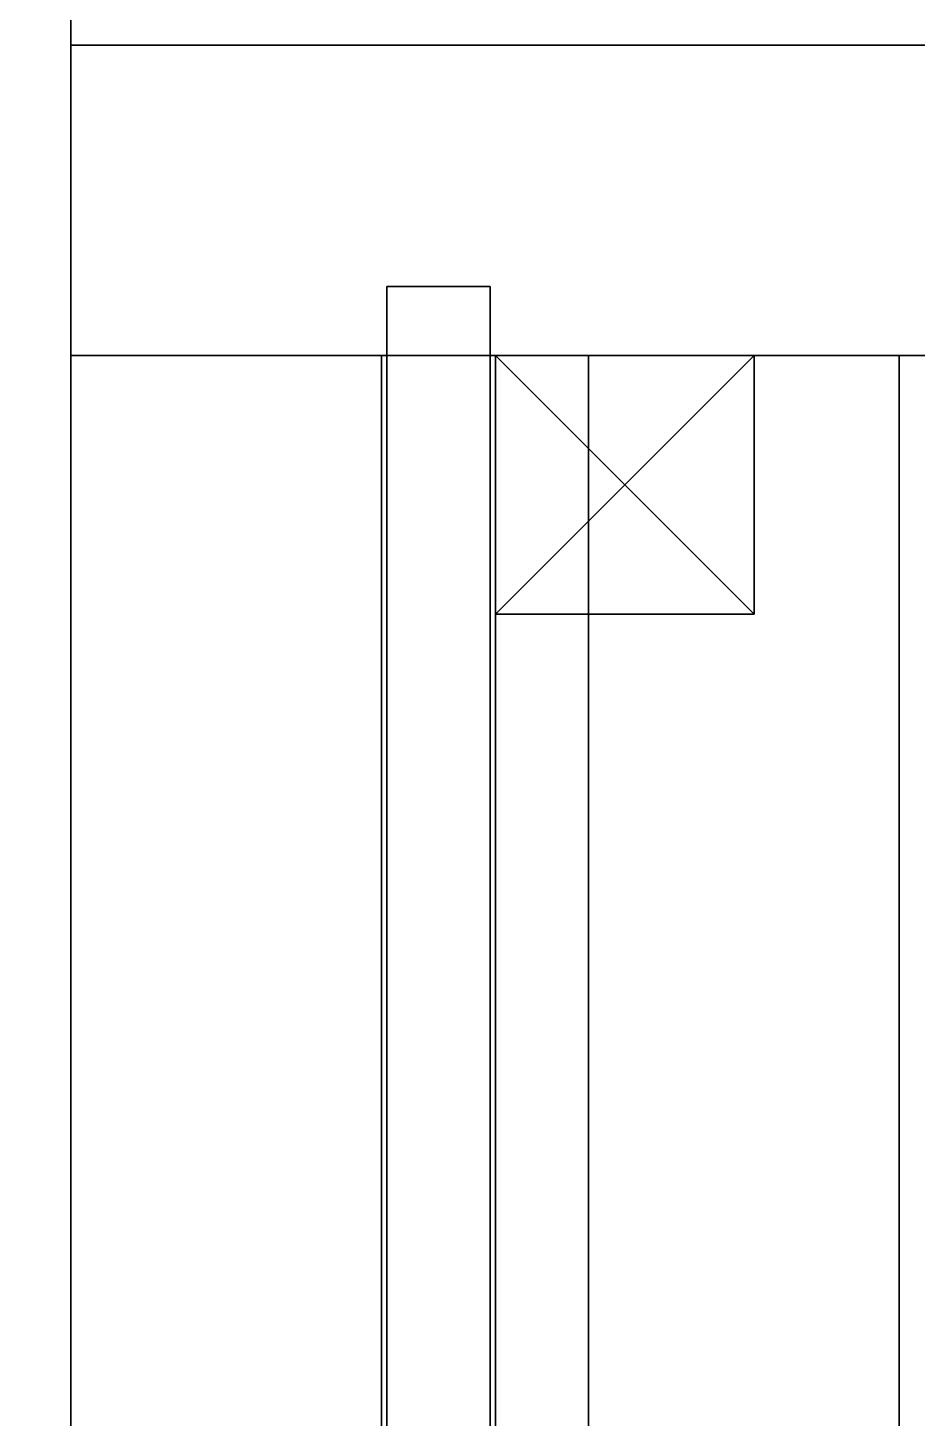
# Model space of a CAD drawing. Extents: x 0 to 4956, y -4930 to 0.
# Drawn here: x 117.5 to 169.1, y -649.6 to -569 of the extents above; entities that cross this region are included whole.
import ezdxf

# ---------------------------------------------------------------- set-up
doc = ezdxf.new("R2010")
doc.units = 0
for name, color, linetype in [('LAYER0', 7, 'CONTINUOUS'), ('LAYER146', 7, 'CONTINUOUS'), ('LAYER151', 7, 'CONTINUOUS'), ('LAYER159', 7, 'CONTINUOUS'), ('LAYER160', 7, 'CONTINUOUS'), ('LAYER166', 7, 'CONTINUOUS'), ('LAYER170', 7, 'CONTINUOUS'), ('LAYER172', 7, 'CONTINUOUS'), ('LAYER174', 7, 'CONTINUOUS'), ('LAYER184', 253, 'CONTINUOUS'), ('LAYER185', 253, 'CONTINUOUS'), ('LAYER186', 253, 'CONTINUOUS'), ('LAYER187', 253, 'CONTINUOUS'), ('LAYER272', 7, 'CONTINUOUS'), ('LAYER282', 253, 'CONTINUOUS'), ('LAYER283', 253, 'CONTINUOUS'), ('LAYER284', 253, 'CONTINUOUS'), ('LAYER285', 253, 'CONTINUOUS'), ('LAYER286', 7, 'CONTINUOUS'), ('LAYER296', 253, 'CONTINUOUS'), ('LAYER297', 253, 'CONTINUOUS'), ('LAYER298', 253, 'CONTINUOUS'), ('LAYER299', 253, 'CONTINUOUS'), ('LAYER300', 7, 'CONTINUOUS'), ('LAYER310', 253, 'CONTINUOUS'), ('LAYER311', 253, 'CONTINUOUS'), ('LAYER312', 253, 'CONTINUOUS'), ('LAYER313', 253, 'CONTINUOUS'), ('LAYER4', 7, 'CONTINUOUS')]:
    doc.layers.add(name, color=color, linetype=linetype)

msp = doc.modelspace()

# ---------------------------------------------------------------- linework, layer by layer
at = {"layer": 'LAYER0', "invisible_edges": 1}
for points in [[(4956, 0), (0, -4930), (0, 0), (4956, 0)], [(4956, -4930, 5), (0, 0, 5), (0, -4930, 5), (4956, -4930, 5)], [(0, 0, 5), (4956, -4930, 5), (4956, 0, 5), (0, 0, 5)], [(0, -4930), (4956, 0), (4956, -4930), (0, -4930)]]:
    msp.add_3dface(points, dxfattribs=at)
at = {"layer": 'LAYER146', "invisible_edges": 1}
for points in [[(120, -588, 5), (670, -570, 5), (670, -588, 5), (120, -588, 5)], [(670, -570, 5), (120, -588, 5), (120, -570, 5), (670, -570, 5)], [(120, -570, 2545), (670, -588, 2545), (670, -570, 2545), (120, -570, 2545)], [(670, -588, 2545), (120, -570, 2545), (120, -588, 2545), (670, -588, 2545)], [(120, -570, 2545), (120, -588, 5), (120, -588, 2545), (120, -570, 2545)], [(120, -588, 5), (120, -570, 2545), (120, -570, 5), (120, -588, 5)], [(670, -570, 5), (120, -570, 2545), (670, -570, 2545), (670, -570, 5)], [(120, -570, 2545), (670, -570, 5), (120, -570, 5), (120, -570, 2545)], [(120, -588, 5), (670, -588, 2545), (120, -588, 2545), (120, -588, 5)], [(670, -588, 2545), (120, -588, 5), (670, -588, 5), (670, -588, 2545)]]:
    msp.add_3dface(points, dxfattribs=at)
at = {"layer": 'LAYER151', "invisible_edges": 1}
for points in [[(120, -588, 85), (670, -978, 85), (120, -978, 85), (120, -588, 85)], [(670, -978, 85), (120, -588, 85), (670, -588, 85), (670, -978, 85)], [(120, -588, 85), (670, -588, 103), (670, -588, 85), (120, -588, 85)], [(670, -588, 103), (120, -588, 85), (120, -588, 103), (670, -588, 103)], [(120, -978, 103), (120, -588, 85), (120, -978, 85), (120, -978, 103)], [(120, -588, 85), (120, -978, 103), (120, -588, 103), (120, -588, 85)], [(670, -588, 103), (120, -978, 103), (670, -978, 103), (670, -588, 103)], [(120, -978, 103), (670, -588, 103), (120, -588, 103), (120, -978, 103)]]:
    msp.add_3dface(points, dxfattribs=at)
at = {"layer": 'LAYER159', "invisible_edges": 1}
for points in [[(150, -588, 85), (150, -978, 5), (150, -978, 85), (150, -588, 85)], [(150, -978, 5), (150, -588, 85), (150, -588, 5), (150, -978, 5)], [(168, -588, 5), (150, -978, 5), (150, -588, 5), (168, -588, 5)], [(150, -978, 5), (168, -588, 5), (168, -978, 5), (150, -978, 5)], [(150, -588, 85), (168, -588, 5), (150, -588, 5), (150, -588, 85)], [(168, -588, 5), (150, -588, 85), (168, -588, 85), (168, -588, 5)], [(168, -978, 85), (150, -588, 85), (150, -978, 85), (168, -978, 85)], [(150, -588, 85), (168, -978, 85), (168, -588, 85), (150, -588, 85)], [(168, -588, 5), (168, -978, 85), (168, -978, 5), (168, -588, 5)], [(168, -978, 85), (168, -588, 5), (168, -588, 85), (168, -978, 85)]]:
    msp.add_3dface(points, dxfattribs=at)
at = {"layer": 'LAYER160', "invisible_edges": 1}
for points in [[(120, -978, 2544), (670, -588, 2544), (120, -588, 2544), (120, -978, 2544)], [(670, -588, 2544), (120, -978, 2544), (670, -978, 2544), (670, -588, 2544)], [(120, -588, 2526), (670, -588, 2544), (670, -588, 2526), (120, -588, 2526)], [(670, -588, 2544), (120, -588, 2526), (120, -588, 2544), (670, -588, 2544)], [(120, -588, 2526), (120, -978, 2544), (120, -588, 2544), (120, -588, 2526)], [(120, -978, 2544), (120, -588, 2526), (120, -978, 2526), (120, -978, 2544)], [(670, -978, 2526), (120, -588, 2526), (670, -588, 2526), (670, -978, 2526)], [(120, -588, 2526), (670, -978, 2526), (120, -978, 2526), (120, -588, 2526)]]:
    msp.add_3dface(points, dxfattribs=at)
at = {"layer": 'LAYER166', "invisible_edges": 1}
for points in [[(138.3, -584, 99), (144.3, -982, 99), (138.3, -982, 99), (138.3, -584, 99)], [(144.3, -982, 99), (138.3, -584, 99), (144.3, -584, 99), (144.3, -982, 99)], [(144.3, -584, 2530), (138.3, -982, 2530), (144.3, -982, 2530), (144.3, -584, 2530)], [(138.3, -982, 2530), (144.3, -584, 2530), (138.3, -584, 2530), (138.3, -982, 2530)], [(138.3, -584, 99), (144.3, -584, 2530), (144.3, -584, 99), (138.3, -584, 99)], [(144.3, -584, 2530), (138.3, -584, 99), (138.3, -584, 2530), (144.3, -584, 2530)], [(138.3, -982, 2530), (138.3, -584, 99), (138.3, -982, 99), (138.3, -982, 2530)], [(138.3, -584, 99), (138.3, -982, 2530), (138.3, -584, 2530), (138.3, -584, 99)], [(144.3, -584, 2530), (144.3, -982, 99), (144.3, -584, 99), (144.3, -584, 2530)], [(144.3, -982, 99), (144.3, -584, 2530), (144.3, -982, 2530), (144.3, -982, 99)]]:
    msp.add_3dface(points, dxfattribs=at)
at = {"layer": 'LAYER170', "invisible_edges": 1}
for points in [[(120, -588, 1374.5), (120, -978, 1254.5), (120, -978, 1374.5), (120, -588, 1374.5)], [(120, -978, 1254.5), (120, -588, 1374.5), (120, -588, 1254.5), (120, -978, 1254.5)], [(138, -588, 1254.5), (120, -978, 1254.5), (120, -588, 1254.5), (138, -588, 1254.5)], [(120, -978, 1254.5), (138, -588, 1254.5), (138, -978, 1254.5), (120, -978, 1254.5)], [(120, -588, 1374.5), (138, -588, 1254.5), (120, -588, 1254.5), (120, -588, 1374.5)], [(138, -588, 1254.5), (120, -588, 1374.5), (138, -588, 1374.5), (138, -588, 1254.5)], [(138, -978, 1374.5), (120, -588, 1374.5), (120, -978, 1374.5), (138, -978, 1374.5)], [(120, -588, 1374.5), (138, -978, 1374.5), (138, -588, 1374.5), (120, -588, 1374.5)], [(138, -588, 1254.5), (138, -978, 1374.5), (138, -978, 1254.5), (138, -588, 1254.5)], [(138, -978, 1374.5), (138, -588, 1254.5), (138, -588, 1374.5), (138, -978, 1374.5)]]:
    msp.add_3dface(points, dxfattribs=at)
at = {"layer": 'LAYER172', "invisible_edges": 1}
for points in [[(144.6, -978, 1989), (610, -588, 1989), (144.6, -588, 1989), (144.6, -978, 1989)], [(610, -588, 1989), (144.6, -978, 1989), (610, -978, 1989), (610, -588, 1989)], [(144.6, -588, 1971), (610, -588, 1989), (610, -588, 1971), (144.6, -588, 1971)], [(610, -588, 1989), (144.6, -588, 1971), (144.6, -588, 1989), (610, -588, 1989)], [(144.6, -588, 1971), (144.6, -978, 1989), (144.6, -588, 1989), (144.6, -588, 1971)], [(144.6, -978, 1989), (144.6, -588, 1971), (144.6, -978, 1971), (144.6, -978, 1989)], [(610, -978, 1971), (144.6, -588, 1971), (610, -588, 1971), (610, -978, 1971)], [(144.6, -588, 1971), (610, -978, 1971), (144.6, -978, 1971), (144.6, -588, 1971)]]:
    msp.add_3dface(points, dxfattribs=at)
at = {"layer": 'LAYER174', "invisible_edges": 1}
for points in [[(144.6, -978, 871), (610, -588, 871), (144.6, -588, 871), (144.6, -978, 871)], [(610, -588, 871), (144.6, -978, 871), (610, -978, 871), (610, -588, 871)], [(144.6, -588, 853), (610, -588, 871), (610, -588, 853), (144.6, -588, 853)], [(610, -588, 871), (144.6, -588, 853), (144.6, -588, 871), (610, -588, 871)], [(144.6, -588, 853), (144.6, -978, 871), (144.6, -588, 871), (144.6, -588, 853)], [(144.6, -978, 871), (144.6, -588, 853), (144.6, -978, 853), (144.6, -978, 871)], [(610, -978, 853), (144.6, -588, 853), (610, -588, 853), (610, -978, 853)], [(144.6, -588, 853), (610, -978, 853), (144.6, -978, 853), (144.6, -588, 853)]]:
    msp.add_3dface(points, dxfattribs=at)
at = {"layer": 'LAYER184'}
for points in [[(159.6, -588, 871), (159.6, -588, 856), (144.6, -588, 871), (159.6, -588, 871)], [(144.6, -588, 871), (159.6, -588, 856), (144.6, -588, 856), (144.6, -588, 871)], [(144.6, -588, 871), (144.6, -588, 856), (144.6, -603, 871), (144.6, -588, 871)], [(144.6, -603, 871), (144.6, -588, 856), (144.6, -603, 856), (144.6, -603, 871)], [(159.6, -588, 871), (144.6, -588, 871), (159.6, -603, 871), (159.6, -588, 871)], [(159.6, -603, 871), (144.6, -588, 871), (144.6, -603, 871), (159.6, -603, 871)], [(159.6, -603, 856), (144.6, -603, 856), (159.6, -588, 856), (159.6, -603, 856)], [(159.6, -588, 856), (144.6, -603, 856), (144.6, -588, 856), (159.6, -588, 856)], [(159.6, -603, 871), (159.6, -603, 856), (159.6, -588, 871), (159.6, -603, 871)], [(159.6, -588, 871), (159.6, -603, 856), (159.6, -588, 856), (159.6, -588, 871)], [(159.6, -603, 871), (144.6, -603, 871), (159.6, -603, 856), (159.6, -603, 871)], [(159.6, -603, 856), (144.6, -603, 871), (144.6, -603, 856), (159.6, -603, 856)]]:
    msp.add_3dface(points, dxfattribs=at)
at = {"layer": 'LAYER185'}
for points in [[(159.6, -588, 871), (159.6, -588, 856), (144.6, -588, 871), (159.6, -588, 871)], [(144.6, -588, 871), (159.6, -588, 856), (144.6, -588, 856), (144.6, -588, 871)], [(144.6, -588, 871), (144.6, -588, 856), (144.6, -603, 871), (144.6, -588, 871)], [(144.6, -603, 871), (144.6, -588, 856), (144.6, -603, 856), (144.6, -603, 871)], [(159.6, -588, 871), (144.6, -588, 871), (159.6, -603, 871), (159.6, -588, 871)], [(159.6, -603, 871), (144.6, -588, 871), (144.6, -603, 871), (159.6, -603, 871)], [(159.6, -603, 856), (144.6, -603, 856), (159.6, -588, 856), (159.6, -603, 856)], [(159.6, -588, 856), (144.6, -603, 856), (144.6, -588, 856), (159.6, -588, 856)], [(159.6, -603, 871), (159.6, -603, 856), (159.6, -588, 871), (159.6, -603, 871)], [(159.6, -588, 871), (159.6, -603, 856), (159.6, -588, 856), (159.6, -588, 871)], [(159.6, -603, 871), (144.6, -603, 871), (159.6, -603, 856), (159.6, -603, 871)], [(159.6, -603, 856), (144.6, -603, 871), (144.6, -603, 856), (159.6, -603, 856)]]:
    msp.add_3dface(points, dxfattribs=at)
at = {"layer": 'LAYER186'}
for points in [[(159.6, -588, 871), (159.6, -588, 856), (144.6, -588, 871), (159.6, -588, 871)], [(144.6, -588, 871), (159.6, -588, 856), (144.6, -588, 856), (144.6, -588, 871)], [(144.6, -588, 871), (144.6, -588, 856), (144.6, -603, 871), (144.6, -588, 871)], [(144.6, -603, 871), (144.6, -588, 856), (144.6, -603, 856), (144.6, -603, 871)], [(159.6, -588, 871), (144.6, -588, 871), (159.6, -603, 871), (159.6, -588, 871)], [(159.6, -603, 871), (144.6, -588, 871), (144.6, -603, 871), (159.6, -603, 871)], [(159.6, -603, 856), (144.6, -603, 856), (159.6, -588, 856), (159.6, -603, 856)], [(159.6, -588, 856), (144.6, -603, 856), (144.6, -588, 856), (159.6, -588, 856)], [(159.6, -603, 871), (159.6, -603, 856), (159.6, -588, 871), (159.6, -603, 871)], [(159.6, -588, 871), (159.6, -603, 856), (159.6, -588, 856), (159.6, -588, 871)], [(159.6, -603, 871), (144.6, -603, 871), (159.6, -603, 856), (159.6, -603, 871)], [(159.6, -603, 856), (144.6, -603, 871), (144.6, -603, 856), (159.6, -603, 856)]]:
    msp.add_3dface(points, dxfattribs=at)
at = {"layer": 'LAYER187'}
for points in [[(159.6, -588, 871), (159.6, -588, 856), (144.6, -588, 871), (159.6, -588, 871)], [(144.6, -588, 871), (159.6, -588, 856), (144.6, -588, 856), (144.6, -588, 871)], [(144.6, -588, 871), (144.6, -588, 856), (144.6, -603, 871), (144.6, -588, 871)], [(144.6, -603, 871), (144.6, -588, 856), (144.6, -603, 856), (144.6, -603, 871)], [(159.6, -588, 871), (144.6, -588, 871), (159.6, -603, 871), (159.6, -588, 871)], [(159.6, -603, 871), (144.6, -588, 871), (144.6, -603, 871), (159.6, -603, 871)], [(159.6, -603, 856), (144.6, -603, 856), (159.6, -588, 856), (159.6, -603, 856)], [(159.6, -588, 856), (144.6, -603, 856), (144.6, -588, 856), (159.6, -588, 856)], [(159.6, -603, 871), (159.6, -603, 856), (159.6, -588, 871), (159.6, -603, 871)], [(159.6, -588, 871), (159.6, -603, 856), (159.6, -588, 856), (159.6, -588, 871)], [(159.6, -603, 871), (144.6, -603, 871), (159.6, -603, 856), (159.6, -603, 871)], [(159.6, -603, 856), (144.6, -603, 871), (144.6, -603, 856), (159.6, -603, 856)]]:
    msp.add_3dface(points, dxfattribs=at)
at = {"layer": 'LAYER272', "invisible_edges": 1}
for points in [[(144.6, -978, 487), (610, -588, 487), (144.6, -588, 487), (144.6, -978, 487)], [(610, -588, 487), (144.6, -978, 487), (610, -978, 487), (610, -588, 487)], [(144.6, -588, 469), (610, -588, 487), (610, -588, 469), (144.6, -588, 469)], [(610, -588, 487), (144.6, -588, 469), (144.6, -588, 487), (610, -588, 487)], [(144.6, -588, 469), (144.6, -978, 487), (144.6, -588, 487), (144.6, -588, 469)], [(144.6, -978, 487), (144.6, -588, 469), (144.6, -978, 469), (144.6, -978, 487)], [(610, -978, 469), (144.6, -588, 469), (610, -588, 469), (610, -978, 469)], [(144.6, -588, 469), (610, -978, 469), (144.6, -978, 469), (144.6, -588, 469)]]:
    msp.add_3dface(points, dxfattribs=at)
at = {"layer": 'LAYER282'}
for points in [[(159.6, -588, 487), (159.6, -588, 472), (144.6, -588, 487), (159.6, -588, 487)], [(144.6, -588, 487), (159.6, -588, 472), (144.6, -588, 472), (144.6, -588, 487)], [(144.6, -588, 487), (144.6, -588, 472), (144.6, -603, 487), (144.6, -588, 487)], [(144.6, -603, 487), (144.6, -588, 472), (144.6, -603, 472), (144.6, -603, 487)], [(159.6, -588, 487), (144.6, -588, 487), (159.6, -603, 487), (159.6, -588, 487)], [(159.6, -603, 487), (144.6, -588, 487), (144.6, -603, 487), (159.6, -603, 487)], [(159.6, -603, 472), (144.6, -603, 472), (159.6, -588, 472), (159.6, -603, 472)], [(159.6, -588, 472), (144.6, -603, 472), (144.6, -588, 472), (159.6, -588, 472)], [(159.6, -603, 487), (159.6, -603, 472), (159.6, -588, 487), (159.6, -603, 487)], [(159.6, -588, 487), (159.6, -603, 472), (159.6, -588, 472), (159.6, -588, 487)], [(159.6, -603, 487), (144.6, -603, 487), (159.6, -603, 472), (159.6, -603, 487)], [(159.6, -603, 472), (144.6, -603, 487), (144.6, -603, 472), (159.6, -603, 472)]]:
    msp.add_3dface(points, dxfattribs=at)
at = {"layer": 'LAYER283'}
for points in [[(159.6, -588, 487), (159.6, -588, 472), (144.6, -588, 487), (159.6, -588, 487)], [(144.6, -588, 487), (159.6, -588, 472), (144.6, -588, 472), (144.6, -588, 487)], [(144.6, -588, 487), (144.6, -588, 472), (144.6, -603, 487), (144.6, -588, 487)], [(144.6, -603, 487), (144.6, -588, 472), (144.6, -603, 472), (144.6, -603, 487)], [(159.6, -588, 487), (144.6, -588, 487), (159.6, -603, 487), (159.6, -588, 487)], [(159.6, -603, 487), (144.6, -588, 487), (144.6, -603, 487), (159.6, -603, 487)], [(159.6, -603, 472), (144.6, -603, 472), (159.6, -588, 472), (159.6, -603, 472)], [(159.6, -588, 472), (144.6, -603, 472), (144.6, -588, 472), (159.6, -588, 472)], [(159.6, -603, 487), (159.6, -603, 472), (159.6, -588, 487), (159.6, -603, 487)], [(159.6, -588, 487), (159.6, -603, 472), (159.6, -588, 472), (159.6, -588, 487)], [(159.6, -603, 487), (144.6, -603, 487), (159.6, -603, 472), (159.6, -603, 487)], [(159.6, -603, 472), (144.6, -603, 487), (144.6, -603, 472), (159.6, -603, 472)]]:
    msp.add_3dface(points, dxfattribs=at)
at = {"layer": 'LAYER284'}
for points in [[(159.6, -588, 487), (159.6, -588, 472), (144.6, -588, 487), (159.6, -588, 487)], [(144.6, -588, 487), (159.6, -588, 472), (144.6, -588, 472), (144.6, -588, 487)], [(144.6, -588, 487), (144.6, -588, 472), (144.6, -603, 487), (144.6, -588, 487)], [(144.6, -603, 487), (144.6, -588, 472), (144.6, -603, 472), (144.6, -603, 487)], [(159.6, -588, 487), (144.6, -588, 487), (159.6, -603, 487), (159.6, -588, 487)], [(159.6, -603, 487), (144.6, -588, 487), (144.6, -603, 487), (159.6, -603, 487)], [(159.6, -603, 472), (144.6, -603, 472), (159.6, -588, 472), (159.6, -603, 472)], [(159.6, -588, 472), (144.6, -603, 472), (144.6, -588, 472), (159.6, -588, 472)], [(159.6, -603, 487), (159.6, -603, 472), (159.6, -588, 487), (159.6, -603, 487)], [(159.6, -588, 487), (159.6, -603, 472), (159.6, -588, 472), (159.6, -588, 487)], [(159.6, -603, 487), (144.6, -603, 487), (159.6, -603, 472), (159.6, -603, 487)], [(159.6, -603, 472), (144.6, -603, 487), (144.6, -603, 472), (159.6, -603, 472)]]:
    msp.add_3dface(points, dxfattribs=at)
at = {"layer": 'LAYER285'}
for points in [[(159.6, -588, 487), (159.6, -588, 472), (144.6, -588, 487), (159.6, -588, 487)], [(144.6, -588, 487), (159.6, -588, 472), (144.6, -588, 472), (144.6, -588, 487)], [(144.6, -588, 487), (144.6, -588, 472), (144.6, -603, 487), (144.6, -588, 487)], [(144.6, -603, 487), (144.6, -588, 472), (144.6, -603, 472), (144.6, -603, 487)], [(159.6, -588, 487), (144.6, -588, 487), (159.6, -603, 487), (159.6, -588, 487)], [(159.6, -603, 487), (144.6, -588, 487), (144.6, -603, 487), (159.6, -603, 487)], [(159.6, -603, 472), (144.6, -603, 472), (159.6, -588, 472), (159.6, -603, 472)], [(159.6, -588, 472), (144.6, -603, 472), (144.6, -588, 472), (159.6, -588, 472)], [(159.6, -603, 487), (159.6, -603, 472), (159.6, -588, 487), (159.6, -603, 487)], [(159.6, -588, 487), (159.6, -603, 472), (159.6, -588, 472), (159.6, -588, 487)], [(159.6, -603, 487), (144.6, -603, 487), (159.6, -603, 472), (159.6, -603, 487)], [(159.6, -603, 472), (144.6, -603, 487), (144.6, -603, 472), (159.6, -603, 472)]]:
    msp.add_3dface(points, dxfattribs=at)
at = {"layer": 'LAYER286', "invisible_edges": 1}
for points in [[(144.6, -978, 1245), (610, -588, 1245), (144.6, -588, 1245), (144.6, -978, 1245)], [(610, -588, 1245), (144.6, -978, 1245), (610, -978, 1245), (610, -588, 1245)], [(144.6, -588, 1227), (610, -588, 1245), (610, -588, 1227), (144.6, -588, 1227)], [(610, -588, 1245), (144.6, -588, 1227), (144.6, -588, 1245), (610, -588, 1245)], [(144.6, -588, 1227), (144.6, -978, 1245), (144.6, -588, 1245), (144.6, -588, 1227)], [(144.6, -978, 1245), (144.6, -588, 1227), (144.6, -978, 1227), (144.6, -978, 1245)], [(610, -978, 1227), (144.6, -588, 1227), (610, -588, 1227), (610, -978, 1227)], [(144.6, -588, 1227), (610, -978, 1227), (144.6, -978, 1227), (144.6, -588, 1227)]]:
    msp.add_3dface(points, dxfattribs=at)
at = {"layer": 'LAYER296'}
for points in [[(159.6, -588, 1245), (159.6, -588, 1230), (144.6, -588, 1245), (159.6, -588, 1245)], [(144.6, -588, 1245), (159.6, -588, 1230), (144.6, -588, 1230), (144.6, -588, 1245)], [(144.6, -588, 1245), (144.6, -588, 1230), (144.6, -603, 1245), (144.6, -588, 1245)], [(144.6, -603, 1245), (144.6, -588, 1230), (144.6, -603, 1230), (144.6, -603, 1245)], [(159.6, -588, 1245), (144.6, -588, 1245), (159.6, -603, 1245), (159.6, -588, 1245)], [(159.6, -603, 1245), (144.6, -588, 1245), (144.6, -603, 1245), (159.6, -603, 1245)], [(159.6, -603, 1230), (144.6, -603, 1230), (159.6, -588, 1230), (159.6, -603, 1230)], [(159.6, -588, 1230), (144.6, -603, 1230), (144.6, -588, 1230), (159.6, -588, 1230)], [(159.6, -603, 1245), (159.6, -603, 1230), (159.6, -588, 1245), (159.6, -603, 1245)], [(159.6, -588, 1245), (159.6, -603, 1230), (159.6, -588, 1230), (159.6, -588, 1245)], [(159.6, -603, 1245), (144.6, -603, 1245), (159.6, -603, 1230), (159.6, -603, 1245)], [(159.6, -603, 1230), (144.6, -603, 1245), (144.6, -603, 1230), (159.6, -603, 1230)]]:
    msp.add_3dface(points, dxfattribs=at)
at = {"layer": 'LAYER297'}
for points in [[(159.6, -588, 1245), (159.6, -588, 1230), (144.6, -588, 1245), (159.6, -588, 1245)], [(144.6, -588, 1245), (159.6, -588, 1230), (144.6, -588, 1230), (144.6, -588, 1245)], [(144.6, -588, 1245), (144.6, -588, 1230), (144.6, -603, 1245), (144.6, -588, 1245)], [(144.6, -603, 1245), (144.6, -588, 1230), (144.6, -603, 1230), (144.6, -603, 1245)], [(159.6, -588, 1245), (144.6, -588, 1245), (159.6, -603, 1245), (159.6, -588, 1245)], [(159.6, -603, 1245), (144.6, -588, 1245), (144.6, -603, 1245), (159.6, -603, 1245)], [(159.6, -603, 1230), (144.6, -603, 1230), (159.6, -588, 1230), (159.6, -603, 1230)], [(159.6, -588, 1230), (144.6, -603, 1230), (144.6, -588, 1230), (159.6, -588, 1230)], [(159.6, -603, 1245), (159.6, -603, 1230), (159.6, -588, 1245), (159.6, -603, 1245)], [(159.6, -588, 1245), (159.6, -603, 1230), (159.6, -588, 1230), (159.6, -588, 1245)], [(159.6, -603, 1245), (144.6, -603, 1245), (159.6, -603, 1230), (159.6, -603, 1245)], [(159.6, -603, 1230), (144.6, -603, 1245), (144.6, -603, 1230), (159.6, -603, 1230)]]:
    msp.add_3dface(points, dxfattribs=at)
at = {"layer": 'LAYER298'}
for points in [[(159.6, -588, 1245), (159.6, -588, 1230), (144.6, -588, 1245), (159.6, -588, 1245)], [(144.6, -588, 1245), (159.6, -588, 1230), (144.6, -588, 1230), (144.6, -588, 1245)], [(144.6, -588, 1245), (144.6, -588, 1230), (144.6, -603, 1245), (144.6, -588, 1245)], [(144.6, -603, 1245), (144.6, -588, 1230), (144.6, -603, 1230), (144.6, -603, 1245)], [(159.6, -588, 1245), (144.6, -588, 1245), (159.6, -603, 1245), (159.6, -588, 1245)], [(159.6, -603, 1245), (144.6, -588, 1245), (144.6, -603, 1245), (159.6, -603, 1245)], [(159.6, -603, 1230), (144.6, -603, 1230), (159.6, -588, 1230), (159.6, -603, 1230)], [(159.6, -588, 1230), (144.6, -603, 1230), (144.6, -588, 1230), (159.6, -588, 1230)], [(159.6, -603, 1245), (159.6, -603, 1230), (159.6, -588, 1245), (159.6, -603, 1245)], [(159.6, -588, 1245), (159.6, -603, 1230), (159.6, -588, 1230), (159.6, -588, 1245)], [(159.6, -603, 1245), (144.6, -603, 1245), (159.6, -603, 1230), (159.6, -603, 1245)], [(159.6, -603, 1230), (144.6, -603, 1245), (144.6, -603, 1230), (159.6, -603, 1230)]]:
    msp.add_3dface(points, dxfattribs=at)
at = {"layer": 'LAYER299'}
for points in [[(159.6, -588, 1245), (159.6, -588, 1230), (144.6, -588, 1245), (159.6, -588, 1245)], [(144.6, -588, 1245), (159.6, -588, 1230), (144.6, -588, 1230), (144.6, -588, 1245)], [(144.6, -588, 1245), (144.6, -588, 1230), (144.6, -603, 1245), (144.6, -588, 1245)], [(144.6, -603, 1245), (144.6, -588, 1230), (144.6, -603, 1230), (144.6, -603, 1245)], [(159.6, -588, 1245), (144.6, -588, 1245), (159.6, -603, 1245), (159.6, -588, 1245)], [(159.6, -603, 1245), (144.6, -588, 1245), (144.6, -603, 1245), (159.6, -603, 1245)], [(159.6, -603, 1230), (144.6, -603, 1230), (159.6, -588, 1230), (159.6, -603, 1230)], [(159.6, -588, 1230), (144.6, -603, 1230), (144.6, -588, 1230), (159.6, -588, 1230)], [(159.6, -603, 1245), (159.6, -603, 1230), (159.6, -588, 1245), (159.6, -603, 1245)], [(159.6, -588, 1245), (159.6, -603, 1230), (159.6, -588, 1230), (159.6, -588, 1245)], [(159.6, -603, 1245), (144.6, -603, 1245), (159.6, -603, 1230), (159.6, -603, 1245)], [(159.6, -603, 1230), (144.6, -603, 1245), (144.6, -603, 1230), (159.6, -603, 1230)]]:
    msp.add_3dface(points, dxfattribs=at)
at = {"layer": 'LAYER300', "invisible_edges": 1}
for points in [[(144.6, -978, 1617), (610, -588, 1617), (144.6, -588, 1617), (144.6, -978, 1617)], [(610, -588, 1617), (144.6, -978, 1617), (610, -978, 1617), (610, -588, 1617)], [(144.6, -588, 1599), (610, -588, 1617), (610, -588, 1599), (144.6, -588, 1599)], [(610, -588, 1617), (144.6, -588, 1599), (144.6, -588, 1617), (610, -588, 1617)], [(144.6, -588, 1599), (144.6, -978, 1617), (144.6, -588, 1617), (144.6, -588, 1599)], [(144.6, -978, 1617), (144.6, -588, 1599), (144.6, -978, 1599), (144.6, -978, 1617)], [(610, -978, 1599), (144.6, -588, 1599), (610, -588, 1599), (610, -978, 1599)], [(144.6, -588, 1599), (610, -978, 1599), (144.6, -978, 1599), (144.6, -588, 1599)]]:
    msp.add_3dface(points, dxfattribs=at)
at = {"layer": 'LAYER310'}
for points in [[(159.6, -588, 1617), (159.6, -588, 1602), (144.6, -588, 1617), (159.6, -588, 1617)], [(144.6, -588, 1617), (159.6, -588, 1602), (144.6, -588, 1602), (144.6, -588, 1617)], [(144.6, -588, 1617), (144.6, -588, 1602), (144.6, -603, 1617), (144.6, -588, 1617)], [(144.6, -603, 1617), (144.6, -588, 1602), (144.6, -603, 1602), (144.6, -603, 1617)], [(159.6, -588, 1617), (144.6, -588, 1617), (159.6, -603, 1617), (159.6, -588, 1617)], [(159.6, -603, 1617), (144.6, -588, 1617), (144.6, -603, 1617), (159.6, -603, 1617)], [(159.6, -603, 1602), (144.6, -603, 1602), (159.6, -588, 1602), (159.6, -603, 1602)], [(159.6, -588, 1602), (144.6, -603, 1602), (144.6, -588, 1602), (159.6, -588, 1602)], [(159.6, -603, 1617), (159.6, -603, 1602), (159.6, -588, 1617), (159.6, -603, 1617)], [(159.6, -588, 1617), (159.6, -603, 1602), (159.6, -588, 1602), (159.6, -588, 1617)], [(159.6, -603, 1617), (144.6, -603, 1617), (159.6, -603, 1602), (159.6, -603, 1617)], [(159.6, -603, 1602), (144.6, -603, 1617), (144.6, -603, 1602), (159.6, -603, 1602)]]:
    msp.add_3dface(points, dxfattribs=at)
at = {"layer": 'LAYER311'}
for points in [[(159.6, -588, 1617), (159.6, -588, 1602), (144.6, -588, 1617), (159.6, -588, 1617)], [(144.6, -588, 1617), (159.6, -588, 1602), (144.6, -588, 1602), (144.6, -588, 1617)], [(144.6, -588, 1617), (144.6, -588, 1602), (144.6, -603, 1617), (144.6, -588, 1617)], [(144.6, -603, 1617), (144.6, -588, 1602), (144.6, -603, 1602), (144.6, -603, 1617)], [(159.6, -588, 1617), (144.6, -588, 1617), (159.6, -603, 1617), (159.6, -588, 1617)], [(159.6, -603, 1617), (144.6, -588, 1617), (144.6, -603, 1617), (159.6, -603, 1617)], [(159.6, -603, 1602), (144.6, -603, 1602), (159.6, -588, 1602), (159.6, -603, 1602)], [(159.6, -588, 1602), (144.6, -603, 1602), (144.6, -588, 1602), (159.6, -588, 1602)], [(159.6, -603, 1617), (159.6, -603, 1602), (159.6, -588, 1617), (159.6, -603, 1617)], [(159.6, -588, 1617), (159.6, -603, 1602), (159.6, -588, 1602), (159.6, -588, 1617)], [(159.6, -603, 1617), (144.6, -603, 1617), (159.6, -603, 1602), (159.6, -603, 1617)], [(159.6, -603, 1602), (144.6, -603, 1617), (144.6, -603, 1602), (159.6, -603, 1602)]]:
    msp.add_3dface(points, dxfattribs=at)
at = {"layer": 'LAYER312'}
for points in [[(159.6, -588, 1617), (159.6, -588, 1602), (144.6, -588, 1617), (159.6, -588, 1617)], [(144.6, -588, 1617), (159.6, -588, 1602), (144.6, -588, 1602), (144.6, -588, 1617)], [(144.6, -588, 1617), (144.6, -588, 1602), (144.6, -603, 1617), (144.6, -588, 1617)], [(144.6, -603, 1617), (144.6, -588, 1602), (144.6, -603, 1602), (144.6, -603, 1617)], [(159.6, -588, 1617), (144.6, -588, 1617), (159.6, -603, 1617), (159.6, -588, 1617)], [(159.6, -603, 1617), (144.6, -588, 1617), (144.6, -603, 1617), (159.6, -603, 1617)], [(159.6, -603, 1602), (144.6, -603, 1602), (159.6, -588, 1602), (159.6, -603, 1602)], [(159.6, -588, 1602), (144.6, -603, 1602), (144.6, -588, 1602), (159.6, -588, 1602)], [(159.6, -603, 1617), (159.6, -603, 1602), (159.6, -588, 1617), (159.6, -603, 1617)], [(159.6, -588, 1617), (159.6, -603, 1602), (159.6, -588, 1602), (159.6, -588, 1617)], [(159.6, -603, 1617), (144.6, -603, 1617), (159.6, -603, 1602), (159.6, -603, 1617)], [(159.6, -603, 1602), (144.6, -603, 1617), (144.6, -603, 1602), (159.6, -603, 1602)]]:
    msp.add_3dface(points, dxfattribs=at)
at = {"layer": 'LAYER313'}
for points in [[(159.6, -588, 1617), (159.6, -588, 1602), (144.6, -588, 1617), (159.6, -588, 1617)], [(144.6, -588, 1617), (159.6, -588, 1602), (144.6, -588, 1602), (144.6, -588, 1617)], [(144.6, -588, 1617), (144.6, -588, 1602), (144.6, -603, 1617), (144.6, -588, 1617)], [(144.6, -603, 1617), (144.6, -588, 1602), (144.6, -603, 1602), (144.6, -603, 1617)], [(159.6, -588, 1617), (144.6, -588, 1617), (159.6, -603, 1617), (159.6, -588, 1617)], [(159.6, -603, 1617), (144.6, -588, 1617), (144.6, -603, 1617), (159.6, -603, 1617)], [(159.6, -603, 1602), (144.6, -603, 1602), (159.6, -588, 1602), (159.6, -603, 1602)], [(159.6, -588, 1602), (144.6, -603, 1602), (144.6, -588, 1602), (159.6, -588, 1602)], [(159.6, -603, 1617), (159.6, -603, 1602), (159.6, -588, 1617), (159.6, -603, 1617)], [(159.6, -588, 1617), (159.6, -603, 1602), (159.6, -588, 1602), (159.6, -588, 1617)], [(159.6, -603, 1617), (144.6, -603, 1617), (159.6, -603, 1602), (159.6, -603, 1617)], [(159.6, -603, 1602), (144.6, -603, 1617), (144.6, -603, 1602), (159.6, -603, 1602)]]:
    msp.add_3dface(points, dxfattribs=at)
at = {"layer": 'LAYER4', "invisible_edges": 1}
for points in [[(120, -570, 5), (670, -552, 5), (670, -570, 5), (120, -570, 5)], [(670, -552, 5), (120, -570, 5), (120, -552, 5), (670, -552, 5)], [(120, -552, 2545), (670, -570, 2545), (670, -552, 2545), (120, -552, 2545)], [(670, -570, 2545), (120, -552, 2545), (120, -570, 2545), (670, -570, 2545)], [(120, -570, 5), (120, -552, 2545), (120, -552, 5), (120, -570, 5)], [(120, -552, 2545), (120, -570, 5), (120, -570, 2545), (120, -552, 2545)], [(670, -570, 2545), (120, -570, 5), (670, -570, 5), (670, -570, 2545)], [(120, -570, 5), (670, -570, 2545), (120, -570, 2545), (120, -570, 5)]]:
    msp.add_3dface(points, dxfattribs=at)

doc.saveas('drawing.dxf')
